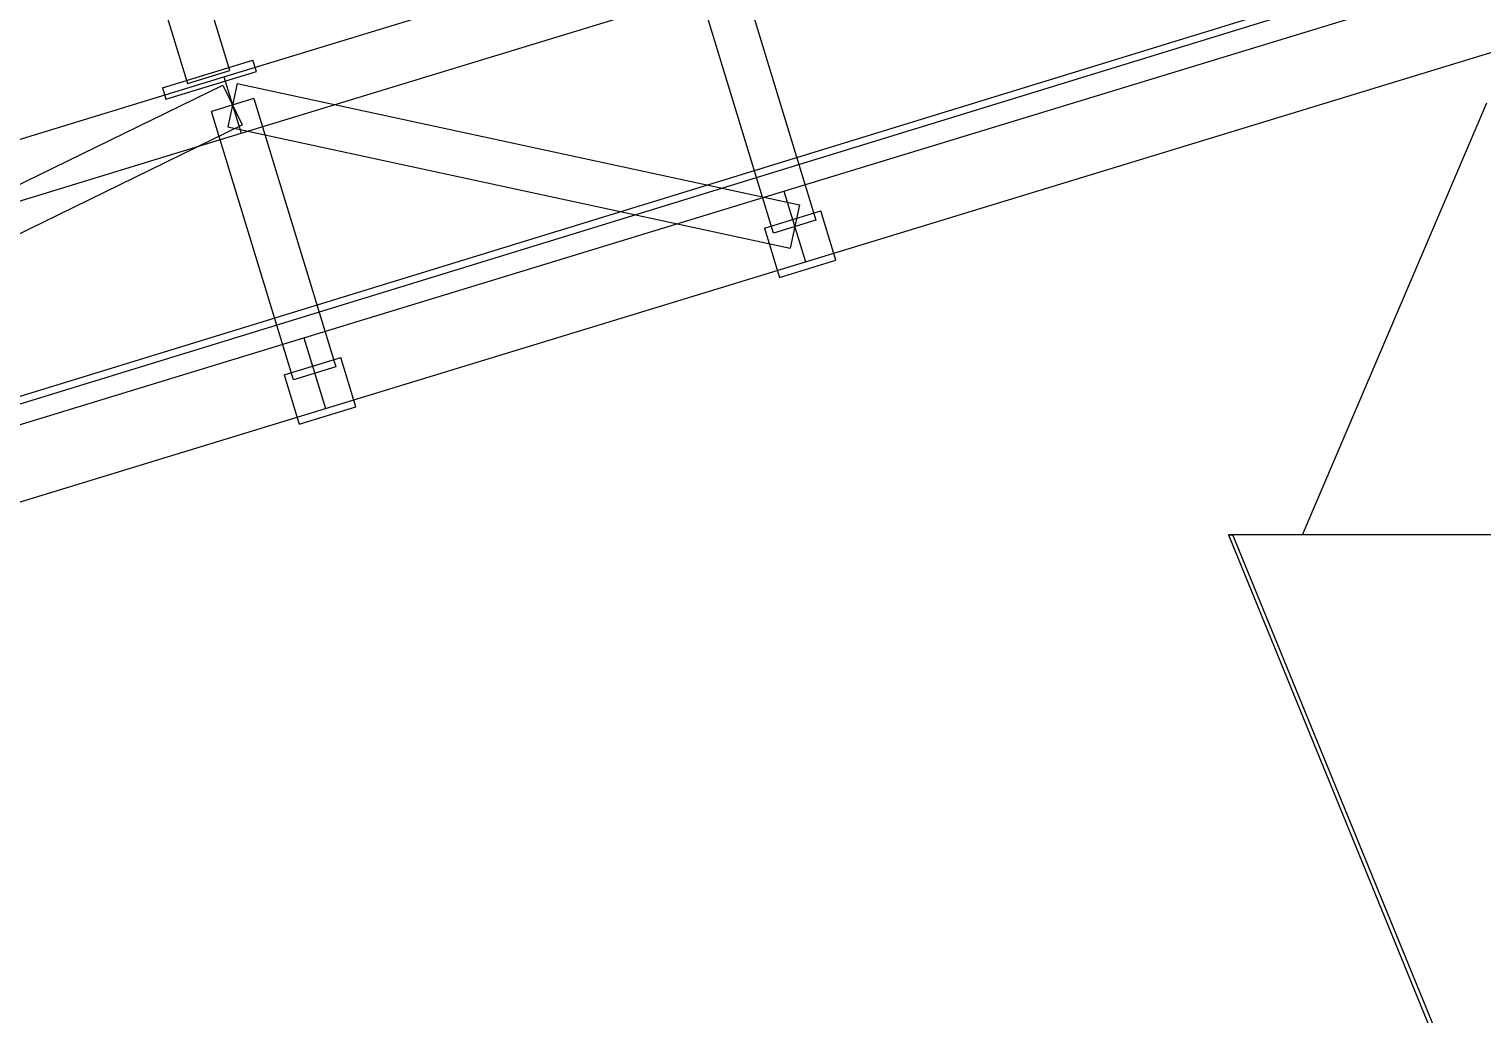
# Model space of a CAD drawing. Header units: millimetres. Extents: x -1970 to 34302, y -65268 to 6837.
# Drawn here: x 24566 to 25550, y 2343 to 3010 of the extents above; entities that cross this region are included whole.
import ezdxf

# ---------------------------------------------------------------- set-up
doc = ezdxf.new("R2010")
doc.units = ezdxf.units.MM
for name, color, linetype, lineweight in [('COTAS_P', 1, 'Continuous', 0), ('lateral_briquetadora', 7, 'Continuous', 0), ('lateral_C02', 7, 'Continuous', 0), ('lateral_C02-briq', 7, 'Continuous', 0)]:
    doc.layers.add(name, color=color, linetype=linetype, lineweight=lineweight)
doc.dimstyles.new('R19_100', dxfattribs={"dimtxt": 250, "dimasz": 150, "dimexe": 150, "dimexo": 80, "dimgap": 100, "dimtad": 1, "dimtih": 1, "dimtoh": 1, "dimdsep": 46, "dimcen": 0.09, "dimadec": 0, "dimazin": 0, "dimtfac": 1, "dimtdec": 4, "dimtofl": 0, "dimtmove": 0, "dimatfit": 3, "dimfxl": 1, "dimtolj": 1, "dimtzin": 0, "dimarcsym": 0})

# ---------------------------------------------------------------- blocks, each defined once
blk = doc.blocks.new('*D3')
at = {"layer": 'COTAS_P', "color": 0, "lineweight": -2, "transparency": 16777216}
for p, q in [((25334.81, 3271.57), (25051.31, 4199.21)), ((16158.18, 1324.54), (24951.7, 4011.92)), ((16254.38, 496.51), (15970.89, 1424.15))]:
    blk.add_line(p, q, dxfattribs=at)
at = {"layer": 'COTAS_P', "color": 0, "transparency": 16777216}
for points in [[(24944.39, 4035.83), (24959, 3988.02), (25095.15, 4055.76)], [(16150.87, 1348.45), (16165.48, 1300.63), (16014.73, 1280.7)]]:
    blk.add_solid(points, dxfattribs=at)
at = {"layer": 'Defpoints', "color": 0, "transparency": 16777216}
for p in [(25095.15, 4055.76), (25358.19, 3195.06), (16277.76, 420)]:
    blk.add_point(p, dxfattribs=at)
blk = doc.blocks.new('*D5')
at = {"layer": 'COTAS_P', "color": 0, "lineweight": -2, "transparency": 16777216}
for p, q in [((25438.19, 3195.06), (25908.19, 3195.06)), ((25758.19, 150), (25758.19, 3045.06)), ((25438.19, 0), (25908.19, 0))]:
    blk.add_line(p, q, dxfattribs=at)
at = {"layer": 'COTAS_P', "color": 0, "transparency": 16777216}
for points in [[(25733.19, 3045.06), (25783.19, 3045.06), (25758.19, 3195.06)], [(25733.19, 150), (25783.19, 150), (25758.19, 0)]]:
    blk.add_solid(points, dxfattribs=at)
at = {"layer": 'Defpoints', "color": 0, "transparency": 16777216}
for p in [(25358.19, 3195.06), (25758.19, 3195.06), (25358.19, 0)]:
    blk.add_point(p, dxfattribs=at)

msp = doc.modelspace()

# ---------------------------------------------------------------- linework, layer by layer
at = {"layer": 'lateral_briquetadora'}
for p, q in [((26078.187, 2667.25), (25378.187, 2667.25)), ((25378.187, 2667.25), (25528.187, 2300)), ((25378.187, 2667.25), (25381.187, 2667.25)), ((25531.187, 2300), (25381.187, 2667.25))]:
    msp.add_line(p, q, dxfattribs=at)
at = {"layer": 'lateral_C02'}
for p, q in [((24697.916, 2977.591), (25023.071, 3076.961)), ((24701.821, 2981.922), (24676.042, 3066.273)), ((25043.261, 3062.219), (25098.792, 2880.515)), ((24647.352, 3057.505), (24673.131, 2973.154)), ((25070.102, 2871.747), (25014.571, 3053.451)), ((25077.14, 2900.039), (25588.78, 3056.401)), ((24709.607, 2939.338), (25034.761, 3038.708)), ((16335.427, 232.465), (25411.088, 3023.01)), ((16336.897, 227.686), (25412.557, 3018.231)), ((25091.753, 2852.222), (25603.394, 3008.584)), ((24656.289, 2970.098), (24717.494, 2988.803)), ((24658.627, 2962.447), (24719.832, 2981.152)), ((24673.131, 2973.154), (24701.821, 2981.922)), ((24719.832, 2981.152), (24717.494, 2988.803)), ((23550.312, 2626.873), (24697.916, 2977.591)), ((23605.114, 2439.525), (24697.188, 2971.947)), ((24697.188, 2971.947), (24710.335, 2944.981)), ((24697.916, 2977.591), (24709.607, 2939.338)), ((24706.932, 2973.125), (24700.591, 2943.803)), ((24706.932, 2973.125), (25087.617, 2890.792)), ((24656.289, 2970.098), (24658.627, 2962.447)), ((24718.107, 2962.848), (24689.416, 2954.08)), ((24718.107, 2962.848), (24773.637, 2781.144)), ((24744.947, 2772.376), (24689.416, 2954.08)), ((23618.261, 2412.559), (24710.335, 2944.981)), ((24700.591, 2943.803), (25081.276, 2861.47)), ((23562.002, 2588.619), (24709.607, 2939.338)), ((24751.985, 2800.669), (25077.14, 2900.039)), ((25077.14, 2900.039), (25091.753, 2852.222)), ((25063.859, 2875.067), (25102.112, 2886.758)), ((25087.617, 2890.792), (25081.276, 2861.47)), ((25112.341, 2853.286), (25102.112, 2886.758)), ((25063.859, 2875.067), (25074.088, 2841.595)), ((25098.792, 2880.515), (25070.102, 2871.747)), ((25074.088, 2841.595), (25112.341, 2853.286)), ((24766.599, 2752.852), (25091.753, 2852.222)), ((23604.381, 2449.95), (24751.985, 2800.669)), ((24751.985, 2800.669), (24766.599, 2752.852)), ((24738.704, 2775.697), (24776.957, 2787.387)), ((24787.187, 2753.916), (24776.957, 2787.387)), ((24738.704, 2775.697), (24748.933, 2742.225)), ((24773.637, 2781.144), (24744.947, 2772.376)), ((23618.994, 2402.133), (24766.599, 2752.852)), ((24748.933, 2742.225), (24787.187, 2753.916))]:
    msp.add_line(p, q, dxfattribs=at)
at = {"layer": 'lateral_C02-briq'}
for p, q in [((25428.187, 2667.25), (25553.187, 2960.061)), ((26028.187, 2667.25), (25428.187, 2667.25))]:
    msp.add_line(p, q, dxfattribs=at)

# ---------------------------------------------------------------- dimensions: what is measured, and where the dimension line sits
at = {"layer": 'COTAS_P'}
for p1, distance, picture, middle in [((16277.765, 420), 900, '*D3', (20554.937, 2668.234)), ((25358.187, 0), -400, '*D5', (25758.187, 1597.53))]:
    dim = msp.add_aligned_dim(p1=p1, p2=(25358.187, 3195.061), distance=distance, text='<> P', dimstyle='R19_100', dxfattribs=at)
    dim.commit()
    dim.dimension.update_dxf_attribs({"geometry": picture, "text_midpoint": middle})

doc.saveas('drawing.dxf')
